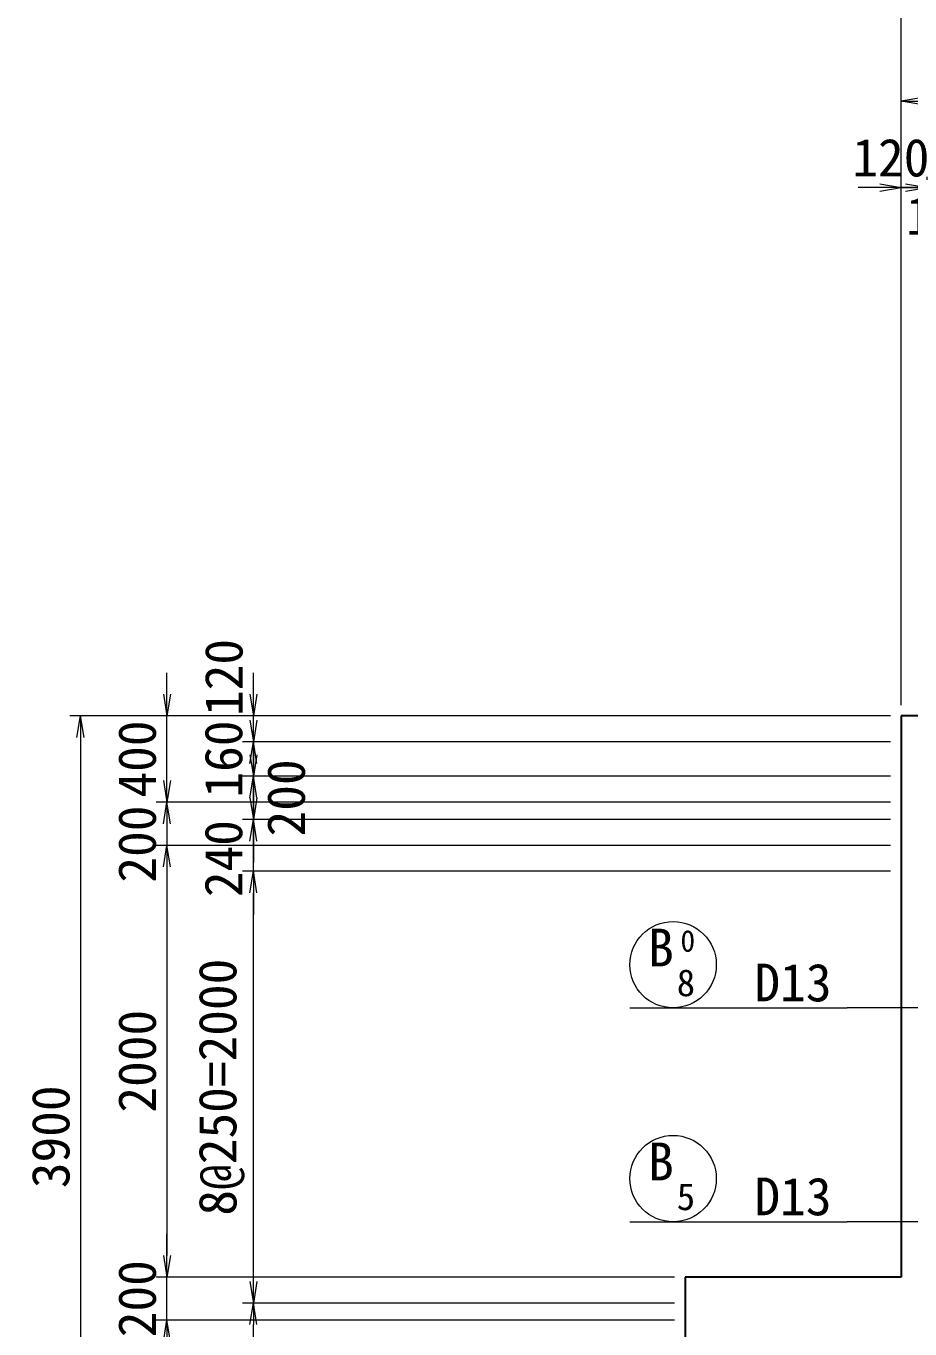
# Model space of a CAD drawing. Header units: millimetres. Extents: x 169470 to 758170, y -17820 to 11880.
# Drawn here: x 184484 to 188576, y 356 to 6391 of the extents above; entities that cross this region are included whole.
import ezdxf
from ezdxf.enums import TextEntityAlignment as Align

# ---------------------------------------------------------------- set-up
doc = ezdxf.new("R2010")
doc.units = ezdxf.units.MM
doc.header["$LTSCALE"] = 50
doc.header["$PDSIZE"] = 300
doc.layers.get('Defpoints').update_dxf_attribs({"color": 151})
for name, color, linetype, lineweight in [('D-STR', 1, 'Continuous', 25), ('D-STR-DIM', 7, 'Continuous', 13), ('D-STR-HTXT', 7, 'Continuous', 13), ('D-STR-TXT', 7, 'Continuous', 13)]:
    doc.layers.add(name, color=color, linetype=linetype, lineweight=lineweight)
doc.styles.add('YOKO_GOTHIC', font='MS Gothic.ttf')
doc.dimstyles.new('S50', dxfattribs={"dimscale": 50, "dimtxt": 3.5, "dimasz": 2, "dimexe": 1, "dimexo": 1, "dimgap": 1, "dimtad": 1, "dimdec": 0, "dimzin": 1, "dimdsep": 46, "dimtxsty": 'YOKO_GOTHIC', "dimblk": 'OPEN', "dimcen": 0, "dimclrd": 256, "dimclre": 256, "dimclrt": 256, "dimaunit": 1, "dimadec": 3, "dimazin": 0, "dimtfac": 1, "dimtdec": 0, "dimtix": 1, "dimtmove": 2, "dimatfit": 3, "dimldrblk": 'OPEN', "dimfxl": 1, "dimlwd": -1, "dimlwe": -1, "dimarcsym": 2})

# ---------------------------------------------------------------- blocks, each defined once
blk = doc.blocks.new('_Open')
at = {"color": 0, "linetype": 'ByBlock', "lineweight": -2}
for p, q in [((-1, 0.167), (0, 0)), ((-1, -0.167), (0, 0)), ((0, 0), (-1, 0))]:
    blk.add_line(p, q, dxfattribs=at)
blk = doc.blocks.new('*D3724')
at = {"layer": 'D-STR-DIM', "transparency": 16777216}
for p, q in [((188536.2, 3246.1), (188536.2, 6493.3)), ((191336.2, 3246.1), (191336.2, 6493.3)), ((188636.2, 6443.3), (191236.2, 6443.3))]:
    blk.add_line(p, q, dxfattribs=at)
at = {"layer": 'Defpoints', "color": 0, "transparency": 16777216}
for p in [(191336.2, 6443.3), (188536.2, 3196.1), (191336.2, 3196.1)]:
    blk.add_point(p, dxfattribs=at)
at = {"layer": 'D-STR-DIM', "transparency": 16777216, "xscale": 100, "yscale": 100, "zscale": 100, "rotation": 180}
blk.add_blockref('_Open', (188536.2, 6443.3), dxfattribs=at)
at = {"layer": 'D-STR-DIM', "transparency": 16777216, "xscale": 100, "yscale": 100, "zscale": 100}
blk.add_blockref('_Open', (191336.2, 6443.3), dxfattribs=at)
at = {"layer": 'D-STR-DIM', "transparency": 16777216, "insert": (189936.2, 6580.8), "char_height": 175, "attachment_point": 5, "style": 'YOKO_GOTHIC'}
blk.add_mtext('2800', dxfattribs=at)
blk = doc.blocks.new('*D3725')
at = {"layer": 'D-STR-DIM', "transparency": 16777216}
for p, q in [((188536.2, 3246.1), (188536.2, 6093.3)), ((188636.2, 6043.3), (189136.2, 6043.3)), ((189236.2, 3246.1), (189236.2, 6093.3))]:
    blk.add_line(p, q, dxfattribs=at)
at = {"layer": 'Defpoints', "color": 0, "transparency": 16777216}
for p in [(189236.2, 6043.3), (188536.2, 3196.1), (189236.2, 3196.1)]:
    blk.add_point(p, dxfattribs=at)
at = {"layer": 'D-STR-DIM', "transparency": 16777216, "xscale": 100, "yscale": 100, "zscale": 100, "rotation": 180}
blk.add_blockref('_Open', (188536.2, 6043.3), dxfattribs=at)
at = {"layer": 'D-STR-DIM', "transparency": 16777216, "xscale": 100, "yscale": 100, "zscale": 100}
blk.add_blockref('_Open', (189236.2, 6043.3), dxfattribs=at)
at = {"layer": 'D-STR-DIM', "transparency": 16777216, "insert": (188886.2, 6180.8), "char_height": 175, "attachment_point": 5, "style": 'YOKO_GOTHIC'}
blk.add_mtext('700', dxfattribs=at)
blk = doc.blocks.new('*D3728')
at = {"layer": 'D-STR-DIM', "transparency": 16777216}
for p, q in [((188536.2, 3246.1), (188536.2, 5693.3)), ((188656.2, 3246.1), (188656.2, 5693.3)), ((188436.2, 5643.3), (188336.2, 5643.3)), ((188536.2, 5643.3), (188656.2, 5643.3)), ((188756.2, 5643.3), (188856.2, 5643.3))]:
    blk.add_line(p, q, dxfattribs=at)
at = {"layer": 'Defpoints', "color": 0, "transparency": 16777216}
for p in [(188656.2, 5643.3), (188536.2, 3196.1), (188656.2, 3196.1)]:
    blk.add_point(p, dxfattribs=at)
at = {"layer": 'D-STR-DIM', "transparency": 16777216, "xscale": 100, "yscale": 100, "zscale": 100}
blk.add_blockref('_Open', (188536.2, 5643.3), dxfattribs=at)
at = {"layer": 'D-STR-DIM', "transparency": 16777216, "xscale": 100, "yscale": 100, "zscale": 100, "rotation": 180}
blk.add_blockref('_Open', (188656.2, 5643.3), dxfattribs=at)
at = {"layer": 'D-STR-DIM', "transparency": 16777216, "insert": (188487.9, 5780.8), "char_height": 175, "attachment_point": 5, "style": 'YOKO_GOTHIC'}
blk.add_mtext('120', dxfattribs=at)
blk = doc.blocks.new('*D3729')
at = {"layer": 'D-STR-DIM', "transparency": 16777216}
for p, q in [((188656.2, 3246.1), (188656.2, 5693.3)), ((188816.2, 3246.1), (188816.2, 5693.3)), ((188556.2, 5643.3), (188456.2, 5643.3)), ((188656.2, 5643.3), (188816.2, 5643.3)), ((188916.2, 5643.3), (189016.2, 5643.3))]:
    blk.add_line(p, q, dxfattribs=at)
at = {"layer": 'Defpoints', "color": 0, "transparency": 16777216}
for p in [(188816.2, 5643.3), (188656.2, 3196.1), (188816.2, 3196.1)]:
    blk.add_point(p, dxfattribs=at)
at = {"layer": 'D-STR-DIM', "transparency": 16777216, "xscale": 100, "yscale": 100, "zscale": 100}
blk.add_blockref('_Open', (188656.2, 5643.3), dxfattribs=at)
at = {"layer": 'D-STR-DIM', "transparency": 16777216, "xscale": 100, "yscale": 100, "zscale": 100, "rotation": 180}
blk.add_blockref('_Open', (188816.2, 5643.3), dxfattribs=at)
at = {"layer": 'D-STR-DIM', "transparency": 16777216, "insert": (188736.2, 5510.8), "char_height": 175, "attachment_point": 5, "style": 'YOKO_GOTHIC'}
blk.add_mtext('160', dxfattribs=at)
blk = doc.blocks.new('*D3734')
at = {"layer": 'D-STR-DIM', "transparency": 16777216}
for p, q in [((188486.2, 3196.1), (184686.2, 3196.1)), ((184736.2, 3096.1), (184736.2, -603.9)), ((187486.2, -703.9), (184686.2, -703.9))]:
    blk.add_line(p, q, dxfattribs=at)
at = {"layer": 'Defpoints', "color": 0, "transparency": 16777216}
for p in [(188536.2, 3196.1), (184736.2, -703.9), (187536.2, -703.9)]:
    blk.add_point(p, dxfattribs=at)
at = {"layer": 'D-STR-DIM', "transparency": 16777216, "xscale": 100, "yscale": 100, "zscale": 100}
for p, rotation in [((184736.2, 3196.1), 90), ((184736.2, -703.9), 270)]:
    blk.add_blockref('_Open', p, dxfattribs=dict(at, rotation=rotation))
at = {"layer": 'D-STR-DIM', "transparency": 16777216, "insert": (184598.7, 1246.1), "char_height": 175, "attachment_point": 5, "rotation": 90, "style": 'YOKO_GOTHIC'}
blk.add_mtext('3900', dxfattribs=at)
blk = doc.blocks.new('*D3735')
at = {"layer": 'D-STR-DIM', "transparency": 16777216}
for p, q in [((188486.2, 2596.1), (185086.2, 2596.1)), ((185136.2, 2496.1), (185136.2, 696.1)), ((187486.2, 596.1), (185086.2, 596.1))]:
    blk.add_line(p, q, dxfattribs=at)
at = {"layer": 'Defpoints', "color": 0, "transparency": 16777216}
for p in [(188536.2, 2596.1), (185136.2, 596.1), (187536.2, 596.1)]:
    blk.add_point(p, dxfattribs=at)
at = {"layer": 'D-STR-DIM', "transparency": 16777216, "xscale": 100, "yscale": 100, "zscale": 100}
for p, rotation in [((185136.2, 2596.1), 90), ((185136.2, 596.1), 270)]:
    blk.add_blockref('_Open', p, dxfattribs=dict(at, rotation=rotation))
at = {"layer": 'D-STR-DIM', "transparency": 16777216, "insert": (184998.7, 1596.1), "char_height": 175, "attachment_point": 5, "rotation": 90, "style": 'YOKO_GOTHIC'}
blk.add_mtext('2000', dxfattribs=at)
blk = doc.blocks.new('*D3736')
at = {"layer": 'D-STR-DIM', "transparency": 16777216}
for p, q in [((185136.2, 3296.1), (185136.2, 3396.1)), ((188486.2, 3196.1), (185086.2, 3196.1)), ((185136.2, 2796.1), (185136.2, 3196.1)), ((188486.2, 2796.1), (185086.2, 2796.1)), ((185136.2, 2696.1), (185136.2, 2596.1))]:
    blk.add_line(p, q, dxfattribs=at)
at = {"layer": 'Defpoints', "color": 0, "transparency": 16777216}
for p in [(185136.2, 3196.1), (188536.2, 3196.1), (188536.2, 2796.1)]:
    blk.add_point(p, dxfattribs=at)
at = {"layer": 'D-STR-DIM', "transparency": 16777216, "xscale": 100, "yscale": 100, "zscale": 100}
for p, rotation in [((185136.2, 3196.1), 270), ((185136.2, 2796.1), 90)]:
    blk.add_blockref('_Open', p, dxfattribs=dict(at, rotation=rotation))
at = {"layer": 'D-STR-DIM', "transparency": 16777216, "insert": (184998.7, 2996.1), "char_height": 175, "attachment_point": 5, "rotation": 90, "style": 'YOKO_GOTHIC'}
blk.add_mtext('400', dxfattribs=at)
blk = doc.blocks.new('*D3737')
at = {"layer": 'D-STR-DIM', "transparency": 16777216}
for p, q in [((187486.2, 396.1), (185086.2, 396.1)), ((185136.2, 296.1), (185136.2, -603.9)), ((187486.2, -703.9), (185086.2, -703.9))]:
    blk.add_line(p, q, dxfattribs=at)
at = {"layer": 'Defpoints', "color": 0, "transparency": 16777216}
for p in [(187536.2, 396.1), (185136.2, -703.9), (187536.2, -703.9)]:
    blk.add_point(p, dxfattribs=at)
at = {"layer": 'D-STR-DIM', "transparency": 16777216, "xscale": 100, "yscale": 100, "zscale": 100}
for p, rotation in [((185136.2, 396.1), 90), ((185136.2, -703.9), 270)]:
    blk.add_blockref('_Open', p, dxfattribs=dict(at, rotation=rotation))
at = {"layer": 'D-STR-DIM', "transparency": 16777216, "insert": (184998.7, -153.9), "char_height": 175, "attachment_point": 5, "rotation": 90, "style": 'YOKO_GOTHIC'}
blk.add_mtext('1100', dxfattribs=at)
blk = doc.blocks.new('*D3739')
at = {"layer": 'D-STR-DIM', "transparency": 16777216}
for p, q in [((188486.2, 2476.1), (185486.2, 2476.1)), ((185536.2, 576.1), (185536.2, 2376.1)), ((187486.2, 476.1), (185486.2, 476.1))]:
    blk.add_line(p, q, dxfattribs=at)
at = {"layer": 'Defpoints', "color": 0, "transparency": 16777216}
for p in [(185536.2, 2476.1), (188536.2, 2476.1), (187536.2, 476.1)]:
    blk.add_point(p, dxfattribs=at)
at = {"layer": 'D-STR-DIM', "transparency": 16777216, "xscale": 100, "yscale": 100, "zscale": 100}
for p, rotation in [((185536.2, 2476.1), 90), ((185536.2, 476.1), 270)]:
    blk.add_blockref('_Open', p, dxfattribs=dict(at, rotation=rotation))
at = {"layer": 'D-STR-DIM', "transparency": 16777216, "insert": (185389.4, 1476.1), "char_height": 175, "attachment_point": 5, "rotation": 90, "style": 'YOKO_GOTHIC'}
blk.add_mtext('8@250=2000', dxfattribs=at)
blk = doc.blocks.new('*D3740')
at = {"layer": 'D-STR-DIM', "transparency": 16777216}
for p, q in [((185536.2, 2816.1), (185536.2, 2916.1)), ((188486.2, 2716.1), (185486.2, 2716.1)), ((185536.2, 2476.1), (185536.2, 2716.1)), ((188486.2, 2476.1), (185486.2, 2476.1)), ((185536.2, 2376.1), (185536.2, 2276.1))]:
    blk.add_line(p, q, dxfattribs=at)
at = {"layer": 'Defpoints', "color": 0, "transparency": 16777216}
for p in [(185536.2, 2716.1), (188536.2, 2716.1), (188536.2, 2476.1)]:
    blk.add_point(p, dxfattribs=at)
at = {"layer": 'D-STR-DIM', "transparency": 16777216, "xscale": 100, "yscale": 100, "zscale": 100}
for p, rotation in [((185536.2, 2716.1), 270), ((185536.2, 2476.1), 90)]:
    blk.add_blockref('_Open', p, dxfattribs=dict(at, rotation=rotation))
at = {"layer": 'D-STR-DIM', "transparency": 16777216, "insert": (185398.7, 2534.6), "char_height": 175, "attachment_point": 5, "rotation": 90, "style": 'YOKO_GOTHIC'}
blk.add_mtext('240', dxfattribs=at)
blk = doc.blocks.new('*D3741')
at = {"layer": 'D-STR-DIM', "transparency": 16777216}
for p, q in [((185536.2, 3296.1), (185536.2, 3396.1)), ((188486.2, 3196.1), (185486.2, 3196.1)), ((185536.2, 3076.1), (185536.2, 3196.1)), ((188486.2, 3076.1), (185486.2, 3076.1)), ((185536.2, 2976.1), (185536.2, 2876.1))]:
    blk.add_line(p, q, dxfattribs=at)
at = {"layer": 'Defpoints', "color": 0, "transparency": 16777216}
for p in [(185536.2, 3196.1), (188536.2, 3196.1), (188536.2, 3076.1)]:
    blk.add_point(p, dxfattribs=at)
at = {"layer": 'D-STR-DIM', "transparency": 16777216, "xscale": 100, "yscale": 100, "zscale": 100}
for p, rotation in [((185536.2, 3196.1), 270), ((185536.2, 3076.1), 90)]:
    blk.add_blockref('_Open', p, dxfattribs=dict(at, rotation=rotation))
at = {"layer": 'D-STR-DIM', "transparency": 16777216, "insert": (185400.2, 3373.7), "char_height": 175, "attachment_point": 5, "rotation": 90, "style": 'YOKO_GOTHIC'}
blk.add_mtext('120', dxfattribs=at)
blk = doc.blocks.new('*D3799')
at = {"layer": 'D-STR-DIM', "transparency": 16777216}
for p, q in [((185136.2, 2896.1), (185136.2, 2996.1)), ((188486.2, 2796.1), (185086.2, 2796.1)), ((185136.2, 2796.1), (185136.2, 2596.1)), ((188486.2, 2596.1), (185086.2, 2596.1)), ((185136.2, 2496.1), (185136.2, 2396.1))]:
    blk.add_line(p, q, dxfattribs=at)
at = {"layer": 'Defpoints', "color": 0, "transparency": 16777216}
for p in [(188536.2, 2796.1), (185136.2, 2596.1), (188536.2, 2596.1)]:
    blk.add_point(p, dxfattribs=at)
at = {"layer": 'D-STR-DIM', "transparency": 16777216, "xscale": 100, "yscale": 100, "zscale": 100}
for p, rotation in [((185136.2, 2796.1), 270), ((185136.2, 2596.1), 90)]:
    blk.add_blockref('_Open', p, dxfattribs=dict(at, rotation=rotation))
at = {"layer": 'D-STR-DIM', "transparency": 16777216, "insert": (184998.7, 2602.1), "char_height": 175, "attachment_point": 5, "rotation": 90, "style": 'YOKO_GOTHIC'}
blk.add_mtext('200', dxfattribs=at)
blk = doc.blocks.new('*D3800')
at = {"layer": 'D-STR-DIM', "transparency": 16777216}
for p, q in [((185136.2, 696.1), (185136.2, 796.1)), ((187486.2, 596.1), (185086.2, 596.1)), ((185136.2, 396.1), (185136.2, 596.1)), ((187486.2, 396.1), (185086.2, 396.1)), ((185136.2, 296.1), (185136.2, 196.1))]:
    blk.add_line(p, q, dxfattribs=at)
at = {"layer": 'Defpoints', "color": 0, "transparency": 16777216}
for p in [(185136.2, 596.1), (187536.2, 596.1), (187536.2, 396.1)]:
    blk.add_point(p, dxfattribs=at)
at = {"layer": 'D-STR-DIM', "transparency": 16777216, "xscale": 100, "yscale": 100, "zscale": 100}
for p, rotation in [((185136.2, 596.1), 270), ((185136.2, 396.1), 90)]:
    blk.add_blockref('_Open', p, dxfattribs=dict(at, rotation=rotation))
at = {"layer": 'D-STR-DIM', "transparency": 16777216, "insert": (184998.7, 496.1), "char_height": 175, "attachment_point": 5, "rotation": 90, "style": 'YOKO_GOTHIC'}
blk.add_mtext('200', dxfattribs=at)
blk = doc.blocks.new('*D3802')
at = {"layer": 'D-STR-DIM', "transparency": 16777216}
for p, q in [((187486.2, 476.1), (185486.2, 476.1)), ((185536.2, -453.9), (185536.2, 376.1)), ((187486.2, -553.9), (185486.2, -553.9))]:
    blk.add_line(p, q, dxfattribs=at)
at = {"layer": 'Defpoints', "color": 0, "transparency": 16777216}
for p in [(185536.2, 476.1), (187536.2, 476.1), (187536.2, -553.9)]:
    blk.add_point(p, dxfattribs=at)
at = {"layer": 'D-STR-DIM', "transparency": 16777216, "xscale": 100, "yscale": 100, "zscale": 100}
for p, rotation in [((185536.2, 476.1), 90), ((185536.2, -553.9), 270)]:
    blk.add_blockref('_Open', p, dxfattribs=dict(at, rotation=rotation))
at = {"layer": 'D-STR-DIM', "transparency": 16777216, "insert": (185398.7, -38.9), "char_height": 175, "attachment_point": 5, "rotation": 90, "style": 'YOKO_GOTHIC'}
blk.add_mtext('1030', dxfattribs=at)
blk = doc.blocks.new('*D3803')
at = {"layer": 'D-STR-DIM', "transparency": 16777216}
for p, q in [((185536.2, 3016.1), (185536.2, 3116.1)), ((188486.2, 2916.1), (185486.2, 2916.1)), ((185536.2, 2716.1), (185536.2, 2916.1)), ((188486.2, 2716.1), (185486.2, 2716.1)), ((185536.2, 2616.1), (185536.2, 2516.1))]:
    blk.add_line(p, q, dxfattribs=at)
at = {"layer": 'Defpoints', "color": 0, "transparency": 16777216}
for p in [(185536.2, 2916.1), (188536.2, 2916.1), (188536.2, 2716.1)]:
    blk.add_point(p, dxfattribs=at)
at = {"layer": 'D-STR-DIM', "transparency": 16777216, "xscale": 100, "yscale": 100, "zscale": 100}
for p, rotation in [((185536.2, 2916.1), 270), ((185536.2, 2716.1), 90)]:
    blk.add_blockref('_Open', p, dxfattribs=dict(at, rotation=rotation))
at = {"layer": 'D-STR-DIM', "transparency": 16777216, "insert": (185688.7, 2816.1), "char_height": 175, "attachment_point": 5, "rotation": 90, "style": 'YOKO_GOTHIC'}
blk.add_mtext('200', dxfattribs=at)
blk = doc.blocks.new('*D3804')
at = {"layer": 'D-STR-DIM', "transparency": 16777216}
for p, q in [((185536.2, 3176.1), (185536.2, 3276.1)), ((188486.2, 3076.1), (185486.2, 3076.1)), ((185536.2, 2916.1), (185536.2, 3076.1)), ((188486.2, 2916.1), (185486.2, 2916.1)), ((185536.2, 2816.1), (185536.2, 2716.1))]:
    blk.add_line(p, q, dxfattribs=at)
at = {"layer": 'Defpoints', "color": 0, "transparency": 16777216}
for p in [(185536.2, 3076.1), (188536.2, 3076.1), (188536.2, 2916.1)]:
    blk.add_point(p, dxfattribs=at)
at = {"layer": 'D-STR-DIM', "transparency": 16777216, "xscale": 100, "yscale": 100, "zscale": 100}
for p, rotation in [((185536.2, 3076.1), 270), ((185536.2, 2916.1), 90)]:
    blk.add_blockref('_Open', p, dxfattribs=dict(at, rotation=rotation))
at = {"layer": 'D-STR-DIM', "transparency": 16777216, "insert": (185398.7, 2996.1), "char_height": 175, "attachment_point": 5, "rotation": 90, "style": 'YOKO_GOTHIC'}
blk.add_mtext('160', dxfattribs=at)

msp = doc.modelspace()

# ---------------------------------------------------------------- linework, layer by layer
at = {"layer": 'D-STR'}
for p, q in [((191336.21, 3196.06), (188536.21, 3196.06)), ((188536.21, 3196.06), (188536.21, 596.06)), ((188536.21, 596.06), (187536.21, 596.06)), ((187536.21, 596.06), (187536.21, -703.94))]:
    msp.add_line(p, q, dxfattribs=at)
at = {"layer": 'D-STR-HTXT'}
for p, q in [((187279.65, 1843.42), (188286.21, 1843.42)), ((188886.21, 1843.42), (188286.21, 1843.42)), ((187279.65, 852.59), (188286.21, 852.59))]:
    msp.add_line(p, q, dxfattribs=at)
at = {"layer": 'D-STR-HTXT', "color": 1}
msp.add_circle((187479.65, 2043.42), 200, dxfattribs=at)
at = {"layer": 'D-STR-HTXT'}
msp.add_circle((187479.65, 1052.59), 200, dxfattribs=at)

# ---------------------------------------------------------------- texts
at = {"layer": 'D-STR-TXT', "color": 1, "style": 'YOKO_GOTHIC'}
for s, height, p in [('B', 175, (187423.38, 2035.1)), ('0', 100, (187547.77, 2103.61)), ('8', 125, (187539.04, 1897.3))]:
    msp.add_text(s, height=height, dxfattribs=at).set_placement(p, align=Align.CENTER)
msp.add_text('D13', height=175, dxfattribs=at).set_placement((187856.17, 1873.42))
at = {"layer": 'D-STR-TXT', "style": 'YOKO_GOTHIC'}
for s, height, p in [('B', 175, (187423.38, 1044.28)), ('5', 125, (187539.04, 906.47))]:
    msp.add_text(s, height=height, dxfattribs=at).set_placement(p, align=Align.CENTER)
msp.add_text('D13', height=175, dxfattribs=at).set_placement((187856.17, 882.59))

# ---------------------------------------------------------------- dimensions: what is measured, and where the dimension line sits
at = {"layer": 'D-STR-DIM'}
for base, p2, picture, middle in [((191336.21, 6443.26), (191336.21, 3196.06), '*D3724', (189936.21, 6580.76)), ((189236.21, 6043.26), (189236.21, 3196.06), '*D3725', (188886.21, 6180.76))]:
    dim = msp.add_linear_dim(base=base, p1=(188536.21, 3196.06), p2=p2, dimstyle='S50', dxfattribs=at)
    dim.commit()
    dim.dimension.update_dxf_attribs({"geometry": picture, "text_midpoint": middle})
for base, p1, p2, picture, middle in [((188656.21, 5643.26), (188536.21, 3196.06), (188656.21, 3196.06), '*D3728', (188487.93, 5780.76)), ((188816.21, 5643.26), (188656.21, 3196.06), (188816.21, 3196.06), '*D3729', (188736.21, 5510.76))]:
    dim = msp.add_linear_dim(base=base, p1=p1, p2=p2, dimstyle='S50', dxfattribs=at)
    dim.commit()
    dim.dimension.update_dxf_attribs({"geometry": picture, "text_midpoint": middle, "dimtype": 160})
for base, p1, p2, picture, middle in [((185536.21, 3196.06), (188536.21, 3076.06), (188536.21, 3196.06), '*D3741', (185400.21, 3373.67)), ((185536.21, 2916.06), (188536.21, 2716.06), (188536.21, 2916.06), '*D3803', (185688.71, 2816.06)), ((185136.21, 2596.06), (188536.21, 2796.06), (188536.21, 2596.06), '*D3799', (184998.71, 2602.09)), ((185536.21, 2716.06), (188536.21, 2476.06), (188536.21, 2716.06), '*D3740', (185398.71, 2534.59))]:
    dim = msp.add_linear_dim(base=base, p1=p1, p2=p2, angle=90, dimstyle='S50', dxfattribs=at)
    dim.commit()
    dim.dimension.update_dxf_attribs({"geometry": picture, "text_midpoint": middle, "dimtype": 160})
for base, p1, p2, picture, middle in [((185136.21, 3196.06), (188536.21, 2796.06), (188536.21, 3196.06), '*D3736', (184998.71, 2996.06)), ((185536.21, 3076.06), (188536.21, 2916.06), (188536.21, 3076.06), '*D3804', (185398.71, 2996.06)), ((184736.21, -703.94), (188536.21, 3196.06), (187536.21, -703.94), '*D3734', (184598.71, 1246.06)), ((185136.21, 596.06), (188536.21, 2596.06), (187536.21, 596.06), '*D3735', (184998.71, 1596.06)), ((185136.21, 596.06), (187536.21, 396.06), (187536.21, 596.06), '*D3800', (184998.71, 496.06)), ((185536.21, 476.06), (187536.21, -553.94), (187536.21, 476.06), '*D3802', (185398.71, -38.94)), ((185136.21, -703.94), (187536.21, 396.06), (187536.21, -703.94), '*D3737', (184998.71, -153.94))]:
    dim = msp.add_linear_dim(base=base, p1=p1, p2=p2, angle=90, dimstyle='S50', dxfattribs=at)
    dim.commit()
    dim.dimension.update_dxf_attribs({"geometry": picture, "text_midpoint": middle})
dim = msp.add_linear_dim(base=(185536.21, 2476.06), p1=(187536.21, 476.06), p2=(188536.21, 2476.06), angle=90, text='8@250=<>', dimstyle='S50', dxfattribs=at)
dim.commit()
dim.dimension.update_dxf_attribs({"geometry": '*D3739', "text_midpoint": (185389.39, 1476.06)})

# ---------------------------------------------------------------- leaders
at = {"layer": 'D-STR-HTXT'}
msp.add_leader([(189116.21, 852.59), (188286.21, 852.59)], dimstyle='S50', dxfattribs=at)

doc.saveas('drawing.dxf')
